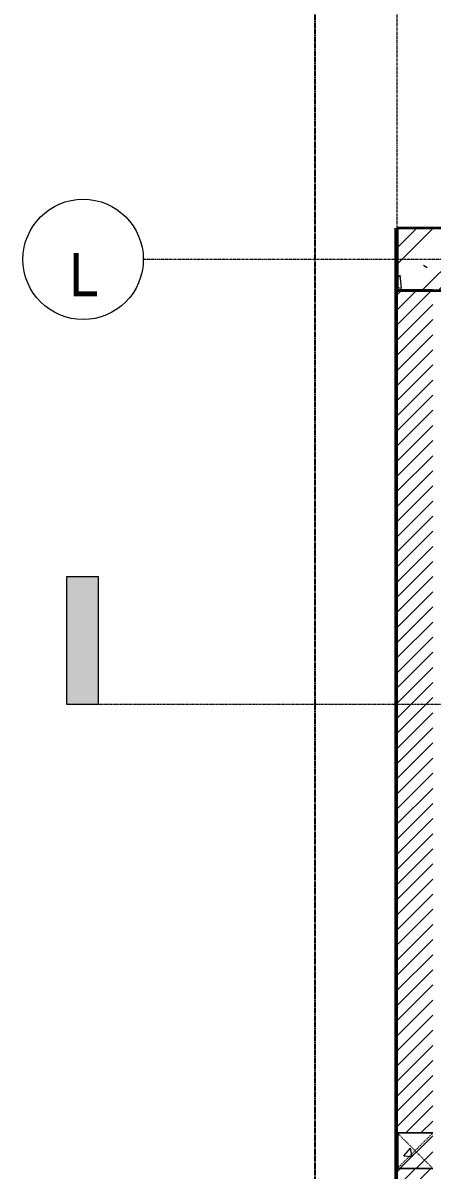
# Model space of a CAD drawing. Header units: millimetres. Extents: x 42313 to 135642, y -5392 to 75500.
# Drawn here: x 71297 to 73591, y 64827 to 71264 of the extents above; entities that cross this region are included whole.
import ezdxf

# ---------------------------------------------------------------- set-up
doc = ezdxf.new("R2010")
doc.units = ezdxf.units.MM
for name, pattern in [('Dash', [6, 3, -3]), ('Dash - Tight', [4.5, 3, -1.5]), ('Dash Dot 3_16_', [7.9375, 4.7625, -1.5875, 0, -1.5875]), ('Grid Line', [22.225, 12.7, -3.175, 3.175, -3.175]), ('Hidden', [7.14375, 4.7625, -2.38125])]:
    doc.linetypes.add(name, pattern=pattern)
for name, color, linetype, lineweight in [('0-2', 90, 'Continuous', 5), ('A-DETL-GENF-2', 92, 'Dash - Tight', 18), ('A-DETL-GENF-3', 92, 'Hidden', 25), ('A-WALL', 113, 'Continuous', 18), ('A-WALL-1', 113, 'Continuous', 35), ('A-WALL-PATT-2', 111, 'Continuous', 18), ('G-ANNO-SYMB', 111, 'Continuous', 9), ('G-ANNO-SYMB-1', 111, 'Dash Dot 3_16_', 18), ('I-WALL-3', 2, 'Continuous', 35), ('S-COLS', 52, 'Continuous', 18), ('S-COLS-1', 9, 'Continuous', 18), ('S-COLS-2', 250, 'Continuous', 35), ('S-COLS-3', 52, 'Dash', 18), ('S-COLS-4', 52, 'Continuous', 35), ('S-COLS-HDLN', 52, 'Dash', 18), ('S-GRID-1', 1, 'Grid Line', 9), ('S-GRID-IDEN', 1, 'Continuous', 9)]:
    doc.layers.add(name, color=color, linetype=linetype, lineweight=lineweight)
doc.styles.add('Tahoma_B', font='tahomabd.ttf', dxfattribs={"height": 243.75})
pattern_1 = [(50, (28943.26, 0), (546.5526, -47.8174), [57.15, -628.65]), (355, (28943.26, 0), (-105.7283, 573.17), [45.72, -502.92]), (100.451, (28988.8, -4), (440.8275, 525.35), [48.57, -534.27]), (46.184, (28943.26, 152.4), (813.2367, -126.1284), [85.725, -942.975]), (96.636, (29011, 141.9), (712.2074, 742.283), [72.855, -801.405]), (351.184, (28943.3, 152.4), (712.215, 742.276), [68.58, -754.38]), (21, (29019.46, 114.3), (454.8433, -306.796), [57.15, -628.65]), (326, (29019.46, 114.3), (185.4063, 552.5638), [45.72, -502.92]), (71.451, (29057.37, 88.73), (640.2512, 245.764), [48.57, -534.27]), (37.5, (28943.26, 0), (9.26637, 253.66504), [5.029, -491.795, 5.029, -505.511, -504.825]), (37.5, (28943.26, 0), (9.26637, 253.66504), [-1007.364, 5.029, -499.796]), (7.5, (28943.26, 0), (200.4594, 300.5414), [5.029, -286.055, 5.029, -480.365, -192.405]), (7.5, (28943.26, 0), (200.4594, 300.5414), [-776.478, 5.029, -187.376]), (327.5, (28773.34, 0), (406.77284, -17.18643), [5.029, -185.471, 5.029, -589.331, -788.67]), (327.5, (28773.34, 0), (406.77284, -17.18643), [-784.86, 5.029, -783.641]), (317.5, (28697.14, 0), (444.388, 76.2803), [5.029, -242.621, 5.029, -389.687, -560.07]), (317.5, (28697.14, 0), (444.388, 76.2803), [-642.366, 5.029, -555.041]), (45, (28943.26, 0), (-188.5854, 188.5854), []), (45, (28943.26, 285.75), (-188.5854, 188.5854), [])]

# ---------------------------------------------------------------- blocks, each defined once
blk = doc.blocks.new('NCV_TKTC_KET CAU_rvt-2-TKCS_RAMP DỐC 1 - MẶT BẰNG TẦNG 1')
at = {"layer": 'S-COLS-1'}
h = blk.add_hatch(dxfattribs=at)
h.set_pattern_fill('FP_2', color=256, style=0, pattern_type=2)
h.set_pattern_definition([(45, (0, 0), (-188.5854, 188.5854), []), (45, (0, 285.75), (-188.5854, 188.5854), [])])
h.paths.add_polyline_path([(45752.6, 69761.9), (45752.6, 70111.9), (44452.6, 70111.9), (44452.6, 69761.9), (45231.3, 69761.9)])
h = blk.add_hatch(dxfattribs=at)
h.set_pattern_fill('FP_3', color=256, style=0, pattern_type=2)
h.set_pattern_definition([(50, (0, 0), (546.5526, -47.8174), [57.15, -628.65]), (355, (0, 0), (-105.7283, 573.17), [45.72, -502.92]), (100.451, (45.55, -4), (440.8275, 525.35), [48.57, -534.27]), (46.184, (0, 152.4), (813.2367, -126.1284), [85.725, -942.975]), (96.636, (67.8, 141.9), (712.2074, 742.283), [72.855, -801.405]), (351.184, (0, 152.4), (712.215, 742.276), [68.58, -754.38]), (21, (76.2, 114.3), (454.8433, -306.796), [57.15, -628.65]), (326, (76.2, 114.3), (185.4063, 552.5638), [45.72, -502.92]), (71.451, (114.1, 88.73), (640.2512, 245.764), [48.57, -534.27]), (37.5, (0, 0), (9.26637, 253.66504), [25.146, -471.678, 25.146, -485.394, -504.825]), (37.5, (0, 0), (9.26637, 253.66504), [-1007.364, 25.146, -479.679]), (7.5, (0, 0), (200.4594, 300.5414), [25.146, -265.938, 25.146, -460.248, -192.405]), (7.5, (0, 0), (200.4594, 300.5414), [-776.478, 25.146, -167.259]), (327.5, (-169.93, 0), (406.77284, -17.18643), [25.146, -165.354, 25.146, -569.214, -788.67]), (327.5, (-169.93, 0), (406.77284, -17.18643), [-784.86, 25.146, -763.524]), (317.5, (-246.13, 0), (444.388, 76.2803), [25.146, -222.504, 25.146, -369.57, -560.07]), (317.5, (-246.13, 0), (444.388, 76.2803), [-642.366, 25.146, -534.924])])
h.paths.add_polyline_path([(45752.6, 69761.9), (45752.6, 70111.9), (44452.6, 70111.9), (44452.6, 69761.9), (45231.3, 69761.9)])
at = {"layer": 'S-COLS-2'}
for p, q in [((44452.6, 70111.9), (44452.6, 69761.9)), ((45752.6, 70111.9), (44452.6, 70111.9)), ((44452.6, 69761.9), (45752.6, 69761.9))]:
    blk.add_line(p, q, dxfattribs=at)
blk = doc.blocks.new('G1_SOF - BO TRU - 200x200-3050151-TKCS_RAMP DỐC 1 - MẶT BẰNG TẦNG 1')
at = {"layer": 'S-COLS-HDLN'}
for p, q in [((-100, 100), (100, -100)), ((100, 100), (-100, -100))]:
    blk.add_line(p, q, dxfattribs=at)
blk = doc.blocks.new('BORDER VIEW - BORDER VIEW-2145199-TKCS_RAMP DỐC 1 - MẶT BẰNG TẦNG 1')
at = {"layer": 'A-DETL-GENF-3'}
blk.add_line((0, 150), (0, 12948.8), dxfattribs=at)
blk = doc.blocks.new('Grid - M_Grid Head - Circle-353313-TKCS_RAMP DỐC 1 - MẶT BẰNG TẦNG 1')
at = {"layer": 'S-GRID-IDEN'}
blk.add_circle((0, 0), 4.5, dxfattribs=at)
blk = doc.blocks.new('Section - 3_32_ x 3_8_-4701953-TKCS_RAMP DỐC 1 - MẶT BẰNG TẦNG 1')
at = {"layer": 'G-ANNO-SYMB'}
blk.add_hatch(color=256, dxfattribs=at).paths.add_polyline_path([(0, 9.525), (0, 0), (-2.38125, 0), (-2.38125, 9.525)])
for p, q in [((0, 9.525), (-2.38125, 9.525)), ((-2.38125, 9.525), (-2.38125, 0)), ((0, 0), (0, 9.525)), ((-2.38125, 0), (0, 0))]:
    blk.add_line(p, q, dxfattribs=at)

msp = doc.modelspace()

# ---------------------------------------------------------------- hatches: boundary and pattern name
at = {"layer": 'A-WALL-PATT-2'}
h = msp.add_hatch(dxfattribs=at)
h.set_pattern_fill('FP_5', color=256, style=0, pattern_type=2)
h.set_pattern_definition([(45, (28943.264, 0), (-39.774756, 39.774756), [])])
h.paths.add_polyline_path([(73395.9, 60796.9), (73395.9, 62061.9), (73385.9, 62061.9), (73385.9, 60796.9), (73388.3, 60796.9)])
h.paths.add_polyline_path([(73385.9, 63151.9), (73395.9, 63151.9), (73395.9, 70111.9), (73385.9, 70111.9), (73385.9, 63269.6)])
h = msp.add_hatch(dxfattribs=at)
h.set_pattern_fill('FP_1', color=256, style=0, pattern_type=2)
h.set_pattern_definition([(45, (28943.264, 0), (-42.426407, 42.426407), [])])
h.paths.add_polyline_path([(73595.8, 61961.9), (73595.8, 62061.9), (73395.8, 62061.9), (73395.8, 61961.9)])
h.paths.add_polyline_path([(73595.8, 63151.9), (73595.8, 64835.3), (73395.8, 64835.3), (73395.8, 63151.9)])
h.paths.add_polyline_path([(73595.8, 65035.3), (73595.8, 69761.9), (73395.8, 69761.9), (73395.8, 65035.3), (73533.9, 65035.3)])
at = {"layer": 'S-COLS-1'}
h = msp.add_hatch(dxfattribs=at)
h.set_pattern_fill('FP_4', color=256, style=0, pattern_type=2)
h.set_pattern_definition(pattern_1)
h.paths.add_polyline_path([(73395.9, 64835.3), (73595.9, 64835.3), (73595.9, 65035.3), (73395.9, 65035.3)])
h = msp.add_hatch(dxfattribs=at)
h.set_pattern_fill('FP_4', color=256, style=0, pattern_type=2)
h.set_pattern_definition(pattern_1)
h.paths.add_polyline_path([(73395.9, 64835.3), (73595.9, 64835.3), (73595.9, 65035.3), (73395.9, 65035.3)])

# ---------------------------------------------------------------- linework, layer by layer
at = {"layer": 'A-WALL'}
for p, q in [((73395.8, 69761.9), (73395.8, 65035.3)), ((73395.9, 65035.3), (73395.9, 69761.9)), ((73395.8, 65035.3), (73595.8, 65035.3)), ((73595.8, 64835.3), (73395.8, 64835.3)), ((73395.8, 64835.3), (73395.8, 63151.9)), ((73395.9, 63151.9), (73395.9, 64835.3))]:
    msp.add_line(p, q, dxfattribs=at)
at = {"layer": 'A-WALL-1'}
msp.add_line((73595.8, 69761.9), (73395.8, 69761.9), dxfattribs=at)
at = {"layer": 'G-ANNO-SYMB-1'}
msp.add_line((71719.9, 67441.9), (94560.6, 67441.9), dxfattribs=at)
at = {"layer": 'I-WALL-3'}
for p, q in [((73385.9, 70111.9), (73385.9, 63151.9)), ((73395.9, 69761.9), (73395.9, 70111.9)), ((73395.9, 64835.3), (73395.9, 65035.3))]:
    msp.add_line(p, q, dxfattribs=at)
at = {"layer": 'S-COLS'}
for p, q in [((73595.9, 65035.3), (73395.9, 65035.3)), ((73395.9, 64835.3), (73595.9, 64835.3))]:
    msp.add_line(p, q, dxfattribs=at)
at = {"layer": 'S-COLS-4'}
msp.add_line((73395.9, 65035.3), (73395.9, 64835.3), dxfattribs=at)
at = {"layer": 'S-GRID-1'}
for p, q in [((73395.8, 61624.2), (73395.8, 72948.8)), ((73846.8, 69936.9), (71971.8, 69936.9))]:
    msp.add_line(p, q, dxfattribs=at)

# ---------------------------------------------------------------- block references
at = {"layer": '0-2'}
msp.add_blockref('NCV_TKTC_KET CAU_rvt-2-TKCS_RAMP DỐC 1 - MẶT BẰNG TẦNG 1', (28943.3, 0), dxfattribs=at)
at = {"layer": 'A-DETL-GENF-2'}
msp.add_blockref('BORDER VIEW - BORDER VIEW-2145199-TKCS_RAMP DỐC 1 - MẶT BẰNG TẦNG 1', (72935.8, 60796.9), dxfattribs=at)
at = {"layer": 'G-ANNO-SYMB', "xscale": 74.99999999999996, "yscale": 74.99999999999996, "zscale": 74.99999999999996}
msp.add_blockref('Section - 3_32_ x 3_8_-4701953-TKCS_RAMP DỐC 1 - MẶT BẰNG TẦNG 1', (71719.9, 67441.9), dxfattribs=at)
at = {"layer": 'S-COLS-3'}
msp.add_blockref('G1_SOF - BO TRU - 200x200-3050151-TKCS_RAMP DỐC 1 - MẶT BẰNG TẦNG 1', (73495.9, 64935.3), dxfattribs=at)
at = {"layer": 'S-GRID-IDEN', "xscale": 74.99999999999996, "yscale": 74.99999999999996, "zscale": 74.99999999999996, "rotation": 89.99999999999982}
msp.add_blockref('Grid - M_Grid Head - Circle-353313-TKCS_RAMP DỐC 1 - MẶT BẰNG TẦNG 1', (71634.3, 69936.9), dxfattribs=at)

# ---------------------------------------------------------------- next in the draw order: texts
at = {"layer": 'S-GRID-IDEN', "insert": (71633.6, 69851), "char_height": 243.75, "width": 193.5, "attachment_point": 5, "line_spacing_factor": 0.996129, "style": 'Tahoma_B', "bg_fill": 3, "box_fill_scale": 1.25, "bg_fill_color": 256, "bg_fill_true_color": 13158600, "bg_fill_transparency": 0}
msp.add_mtext('\\pt952.49944,1904.99888,2857.50075,3810.00019,4762.49962,5714.99906,6667.50094,7620.00037,8572.49981,9524.99925,10477.50113,11430.00056,12382.5,13334.99944,14287.49888,15240.00075,16192.50019,17144.99963,18097.49906,19050.00094,20002.50038,20954.99981,21907.49925,22860.00113,23812.50056,24765,25717.49944,26669.99887,27622.50075,28575.00019,29527.49963,30479.99906;L', dxfattribs=at)

doc.saveas('drawing.dxf')
